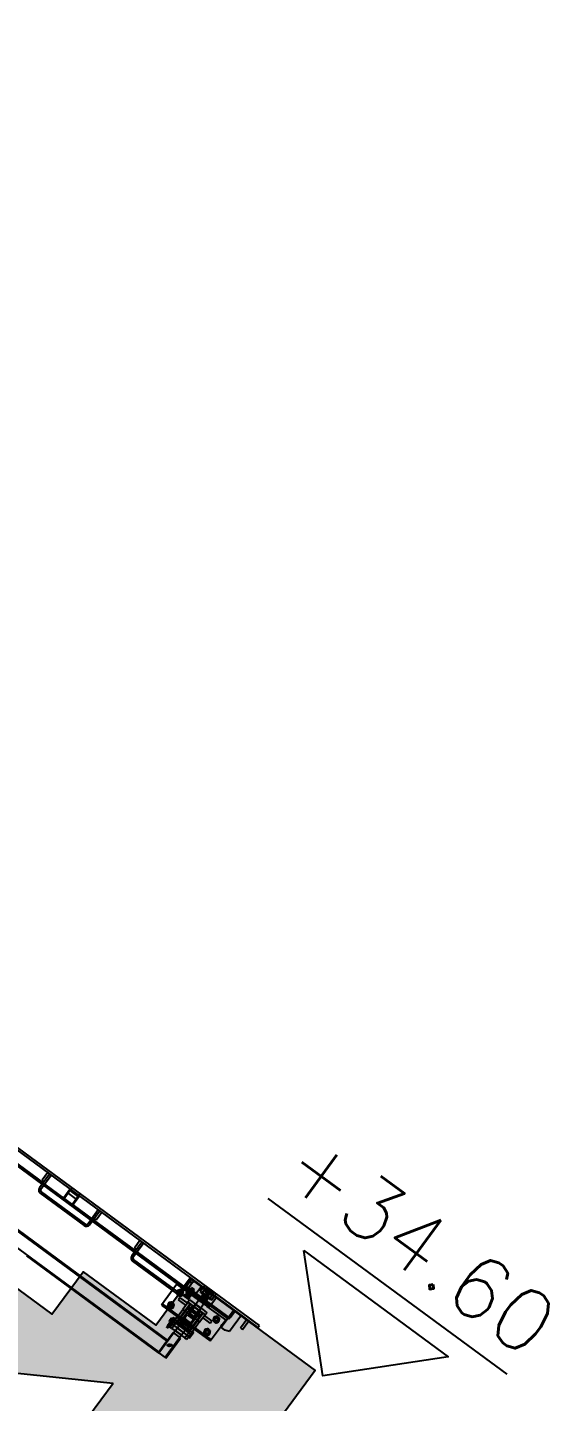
# Model space of a CAD drawing. Header units: millimetres. Extents: x 400392 to 401186, y 4543812 to 4544115.
# Drawn here: x 400767.789 to 400769.466, y 4544085.73 to 4544090.157 of the extents above; entities that cross this region are included whole.
import ezdxf
from ezdxf.enums import TextEntityAlignment as Align

# ---------------------------------------------------------------- set-up
doc = ezdxf.new("R2010")
doc.units = ezdxf.units.MM
doc.linetypes.add('CONTINU', pattern=[0])
for name, color, linetype in [('görünüş prota', 4, 'Continuous'), ('kesit prota', 1, 'Continuous'), ('kesit tarama prota', 252, 'Continuous'), ('kiris prota', 6, 'Continuous'), ('kiriş prota', 6, 'Continuous'), ('kot prota', 4, 'Continuous'), ('PRT-CST-rc_level', 6, 'Continuous'), ('PRT-CST-rc_levermark', 4, 'Continuous')]:
    doc.layers.add(name, color=color, linetype=linetype)
doc.styles.add('OLCU', font='romanstw.shx')

# ---------------------------------------------------------------- blocks, each defined once
blk = doc.blocks.new('KOTK5')
at = {"layer": 'PRT-CST-rc_levermark'}
blk.add_line((216.7, 160), (-213.3, 160), dxfattribs=at)
blk.add_lwpolyline([(130, 130), (-130, 130), (0, 0)], close=True, dxfattribs=at)
at = {"layer": 'PRT-CST-rc_level', "style": 'OLCU'}
blk.add_attdef('000.00', text='', height=90, dxfattribs=at).set_placement((0, 193.1), align=Align.CENTER)
blk = doc.blocks.new('A$C750F51A7')
at = {"layer": 'görünüş prota', "color": 253, "lineweight": -2}
for p, q in [((277.82, -61.17), (130.87, -61.17)), ((130.87, -61.97), (277.82, -61.97)), ((193.74, -61.97), (193.74, -64.97)), ((194.54, -61.97), (194.54, -67.47)), ((195.14, -61.97), (194.54, -61.97)), ((195.14, -67.47), (195.14, -61.97)), ((202.64, -65.27), (202.64, -61.97)), ((202.94, -61.97), (202.94, -65.17)), ((203.04, -61.97), (203.04, -61.17)), ((206.04, -61.97), (206.04, -61.17)), ((206.14, -65.17), (206.14, -61.97)), ((206.44, -61.97), (206.44, -65.27)), ((214.54, -61.97), (213.94, -61.97)), ((213.94, -61.97), (213.94, -67.47)), ((214.54, -67.47), (214.54, -61.97)), ((215.34, -64.97), (215.34, -61.97)), ((230.62, -61.97), (230.62, -64.97)), ((231.42, -61.97), (231.42, -67.47)), ((232.02, -61.97), (231.42, -61.97)), ((232.02, -67.47), (232.02, -61.97)), ((251.42, -61.97), (250.82, -61.97)), ((250.82, -61.97), (250.82, -67.47)), ((251.42, -67.47), (251.42, -61.97)), ((251.42, -63.47), (252.92, -61.97)), ((252.22, -62.67), (252.22, -61.97)), ((255.32, -61.97), (255.32, -65.97)), ((255.97, -61.92), (255.97, -61.12)), ((255.97, -61.92), (255.97, -63.62)), ((256.02, -61.17), (256.02, -61.97)), ((256.02, -61.97), (256.02, -63.67)), ((256.77, -61.67), (256.77, -63.47)), ((256.82, -61.72), (256.82, -63.52)), ((259.57, -61.47), (256.97, -61.47)), ((257.02, -61.52), (259.62, -61.52)), ((257.31, -61.47), (257.31, -62.47)), ((257.36, -62.52), (257.36, -61.52)), ((257.6, -62.47), (257.6, -61.47)), ((257.65, -62.52), (257.65, -61.52)), ((257.97, -62.47), (257.97, -61.47)), ((258.02, -62.52), (258.02, -61.52)), ((258.56, -62.47), (258.56, -61.47)), ((258.61, -62.52), (258.61, -61.52)), ((258.93, -62.47), (258.93, -61.47)), ((258.98, -62.52), (258.98, -61.52)), ((259.22, -62.47), (259.22, -61.47)), ((259.27, -61.52), (259.27, -62.52)), ((259.77, -61.67), (259.77, -63.47)), ((259.82, -61.72), (259.82, -63.52)), ((260.57, -61.92), (260.57, -61.12)), ((260.57, -61.92), (260.57, -63.62)), ((260.62, -61.17), (260.62, -61.97)), ((260.62, -61.97), (260.62, -63.67)), ((261.32, -61.97), (261.32, -65.37)), ((268.22, -65.37), (268.22, -61.97)), ((268.72, -64.57), (268.72, -61.97)), ((271.22, -61.97), (271.22, -68.47)), ((273.42, -61.97), (273.42, -65.47)), ((274.22, -61.97), (273.42, -61.97)), ((274.22, -65.47), (274.22, -61.97)), ((277.82, -61.97), (277.82, -61.17)), ((252.22, -65.97), (156.47, -65.97)), ((177.27, -65.47), (194.54, -65.47)), ((194.54, -64.97), (193.74, -64.97)), ((194.54, -65.47), (195.14, -65.47)), ((195.14, -65.47), (202.72, -65.47)), ((202.64, -62.22), (202.94, -62.22)), ((206.44, -62.27), (202.64, -62.27)), ((206.44, -63.27), (202.64, -63.27)), ((202.64, -63.32), (202.94, -63.32)), ((203.14, -65.77), (202.64, -65.27)), ((202.72, -65.47), (203.24, -65.47)), ((205.94, -65.77), (203.14, -65.77)), ((205.84, -65.47), (203.24, -65.47)), ((205.84, -65.47), (206.36, -65.47)), ((206.44, -65.27), (205.94, -65.77)), ((206.14, -62.22), (206.44, -62.22)), ((206.14, -63.32), (206.44, -63.32)), ((206.36, -65.47), (213.94, -65.47)), ((213.94, -65.47), (214.54, -65.47)), ((215.34, -64.97), (214.54, -64.97)), ((214.54, -65.47), (231.42, -65.47)), ((231.42, -64.97), (230.62, -64.97)), ((231.42, -65.47), (232.02, -65.47)), ((232.02, -65.47), (250.82, -65.47)), ((248.52, -66.17), (248.52, -74.57)), ((257.27, -66.17), (248.52, -66.17)), ((250.82, -65.47), (251.42, -65.47)), ((251.42, -64.97), (268.72, -64.97)), ((268.72, -65.37), (251.42, -65.37)), ((251.42, -65.47), (252.22, -65.47)), ((252.22, -64.97), (252.22, -62.67)), ((255.42, -65.17), (252.22, -65.17)), ((252.22, -65.37), (252.22, -65.17)), ((252.22, -65.97), (252.22, -65.37)), ((252.22, -65.47), (261.32, -65.47)), ((252.22, -65.97), (255.42, -65.97)), ((252.59, -66.09), (252.59, -66.64)), ((252.59, -66.22), (254.44, -66.22)), ((252.75, -65.97), (252.65, -66.02)), ((252.77, -66.09), (252.77, -66.64)), ((253.11, -64.27), (253.02, -64.36)), ((254.02, -64.36), (253.02, -64.36)), ((253.02, -66.77), (253.02, -64.36)), ((253.1, -66.01), (253.02, -65.97)), ((253.1, -65.97), (253.1, -65.17)), ((253.1, -66.01), (253.93, -66.01)), ((253.1, -66.01), (253.1, -66.72)), ((253.11, -64.27), (253.92, -64.27)), ((253.34, -66.09), (253.34, -66.64)), ((253.69, -66.09), (253.69, -66.64)), ((253.92, -64.27), (254.02, -64.36)), ((253.93, -65.97), (253.93, -65.17)), ((253.93, -66.01), (254.02, -65.97)), ((253.93, -66.01), (253.93, -66.72)), ((254.02, -66.77), (254.02, -64.36)), ((254.26, -66.09), (254.26, -66.64)), ((254.28, -65.97), (254.38, -66.02)), ((254.44, -66.09), (254.44, -66.64)), ((255.32, -65.17), (255.32, -65.97)), ((255.42, -65.37), (255.42, -65.17)), ((255.42, -65.97), (255.42, -65.37)), ((261.32, -65.97), (255.42, -65.97)), ((260.57, -63.62), (255.97, -63.62)), ((256.02, -63.67), (260.62, -63.67)), ((256.42, -63.47), (260.12, -63.47)), ((256.42, -63.47), (256.42, -63.77)), ((256.42, -63.77), (260.12, -63.77)), ((260.17, -63.52), (256.47, -63.52)), ((256.47, -63.52), (256.47, -63.82)), ((260.17, -63.82), (256.47, -63.82)), ((257.27, -64.02), (257.16, -63.62)), ((257.32, -64.07), (257.21, -63.67)), ((257.22, -63.47), (257.22, -63.77)), ((257.27, -63.48), (257.27, -64.27)), ((257.27, -63.52), (257.27, -63.82)), ((259.27, -64.02), (257.27, -64.02)), ((257.27, -64.02), (257.27, -65.92)), ((257.27, -64.66), (257.27, -65.92)), ((257.27, -65.92), (257.27, -67.87)), ((259.27, -66.17), (257.27, -66.17)), ((257.42, -64.3), (257.28, -64.29)), ((257.42, -64.63), (257.28, -64.64)), ((257.32, -63.53), (257.32, -64.32)), ((257.32, -64.07), (259.32, -64.07)), ((257.32, -64.07), (257.32, -65.97)), ((257.32, -64.71), (257.32, -65.97)), ((257.47, -64.35), (257.33, -64.34)), ((257.47, -64.68), (257.33, -64.69)), ((258.27, -63.03), (257.37, -62.52)), ((257.38, -64.35), (259.15, -64.35)), ((259.15, -64.59), (257.38, -64.59)), ((258.32, -63.08), (257.42, -62.57)), ((259.2, -64.4), (257.43, -64.4)), ((257.43, -64.64), (259.2, -64.64)), ((257.47, -64.35), (257.47, -64.58)), ((257.52, -64.4), (257.52, -64.63)), ((258.27, -63.03), (259.16, -62.52)), ((258.32, -63.08), (259.21, -62.57)), ((259.06, -64.35), (259.06, -64.58)), ((259.11, -64.3), (259.25, -64.29)), ((259.11, -64.4), (259.11, -64.63)), ((259.11, -64.63), (259.25, -64.64)), ((259.16, -64.35), (259.3, -64.34)), ((259.16, -64.68), (259.3, -64.69)), ((259.27, -63.48), (259.27, -64.27)), ((259.27, -64.02), (259.37, -63.62)), ((259.27, -64.02), (259.27, -65.92)), ((259.27, -64.66), (259.27, -65.92)), ((259.27, -65.92), (259.27, -67.87)), ((260.04, -66.17), (259.27, -66.17)), ((259.32, -63.47), (259.32, -63.77)), ((259.32, -63.53), (259.32, -64.32)), ((259.32, -64.07), (259.42, -63.67)), ((259.32, -64.07), (259.32, -65.97)), ((259.32, -64.71), (259.32, -65.97)), ((259.37, -63.52), (259.37, -63.82)), ((260.64, -66.17), (260.04, -66.17)), ((260.12, -63.47), (260.12, -63.77)), ((260.17, -63.52), (260.17, -63.82)), ((268.02, -66.17), (260.64, -66.17)), ((261.32, -65.37), (261.32, -65.97)), ((261.32, -65.47), (268.22, -65.47)), ((268.02, -68.02), (268.02, -66.17)), ((268.22, -68.97), (268.22, -65.37)), ((268.72, -64.57), (268.72, -65.37)), ((273.42, -65.47), (274.22, -65.47)), ((213.34, -68.07), (195.74, -68.07)), ((195.74, -68.67), (213.34, -68.67)), ((250.22, -68.07), (232.62, -68.07)), ((232.62, -68.67), (250.22, -68.67)), ((251.92, -69.17), (254.92, -69.17)), ((251.92, -69.17), (251.92, -69.97)), ((254.92, -69.97), (251.92, -69.97)), ((252.54, -67.33), (253.15, -67.33)), ((252.54, -67.33), (252.54, -67.83)), ((252.67, -67.91), (252.6, -67.87)), ((252.75, -66.77), (252.65, -66.71)), ((252.67, -67.91), (252.85, -67.91)), ((252.75, -66.77), (254.28, -66.77)), ((254.29, -67.27), (252.75, -67.27)), ((252.75, -67.33), (252.75, -67.27)), ((252.85, -67.91), (253.64, -67.91)), ((252.91, -67.33), (252.91, -67.83)), ((253.1, -66.72), (253.02, -66.77)), ((253.02, -66.82), (253.02, -66.77)), ((254.02, -66.82), (253.02, -66.82)), ((253.06, -66.91), (253.02, -66.82)), ((253.97, -66.91), (253.06, -66.91)), ((253.06, -67.27), (253.06, -66.91)), ((253.93, -66.72), (253.1, -66.72)), ((253.15, -67.33), (254.13, -67.33)), ((253.15, -67.33), (253.15, -67.83)), ((253.64, -67.91), (254.31, -67.91)), ((253.88, -67.33), (253.88, -67.83)), ((253.93, -66.72), (254.02, -66.77)), ((253.97, -66.91), (254.02, -66.82)), ((253.97, -67.27), (253.97, -66.91)), ((254.02, -66.82), (254.02, -66.77)), ((254.13, -67.33), (254.49, -67.33)), ((254.13, -67.33), (254.13, -67.83)), ((254.28, -66.77), (254.38, -66.71)), ((254.29, -67.33), (254.29, -67.27)), ((254.31, -67.91), (254.37, -67.91)), ((254.37, -67.91), (254.43, -67.87)), ((254.49, -67.33), (254.49, -67.83)), ((254.77, -68.67), (254.77, -67.87)), ((254.77, -67.87), (260.13, -67.87)), ((254.92, -68.67), (254.77, -68.67)), ((254.92, -68.67), (254.92, -71.67)), ((261.62, -68.67), (254.92, -68.67)), ((255.72, -69.17), (255.22, -68.67)), ((255.72, -69.17), (255.72, -71.67)), ((255.92, -71.67), (255.92, -68.67)), ((256.72, -69.87), (255.92, -69.87)), ((256.72, -70.47), (255.92, -70.47)), ((256.02, -69.86), (256.14, -69.83)), ((256.02, -70.47), (256.02, -69.86)), ((260.52, -69.95), (256.02, -69.95)), ((256.02, -70.13), (256.14, -70.12)), ((260.52, -70.14), (256.02, -70.14)), ((256.02, -70.19), (260.52, -70.19)), ((256.14, -70.21), (256.02, -70.2)), ((260.52, -70.38), (256.02, -70.38)), ((256.02, -70.47), (256.14, -70.5)), ((256.14, -70.5), (256.14, -69.83)), ((260.4, -69.83), (256.14, -69.83)), ((256.14, -70.12), (260.4, -70.12)), ((260.4, -70.21), (256.14, -70.21)), ((260.4, -70.5), (256.14, -70.5)), ((256.72, -68.67), (256.72, -71.67)), ((256.77, -68.67), (256.77, -71.67)), ((256.77, -69.87), (259.77, -69.87)), ((256.77, -70.47), (259.77, -70.47)), ((257.17, -67.97), (257.07, -67.87)), ((257.17, -67.97), (259.37, -67.97)), ((257.17, -68.67), (257.17, -67.97)), ((257.4, -68.9), (257.17, -68.67)), ((257.27, -67.87), (257.27, -71.31)), ((257.4, -68.9), (259.13, -68.9)), ((257.4, -71.67), (257.4, -68.9)), ((259.13, -68.9), (259.37, -68.67)), ((259.13, -71.67), (259.13, -68.9)), ((259.27, -67.87), (259.27, -71.31)), ((259.37, -67.97), (259.47, -67.87)), ((259.37, -68.67), (259.37, -67.97)), ((259.77, -71.67), (259.77, -68.67)), ((259.82, -71.67), (259.82, -68.67)), ((260.62, -69.87), (259.82, -69.87)), ((260.62, -70.47), (259.82, -70.47)), ((260.13, -67.87), (260.84, -67.87)), ((260.4, -70.5), (260.4, -69.83)), ((260.52, -69.86), (260.4, -69.83)), ((260.4, -70.12), (260.52, -70.13)), ((260.52, -70.2), (260.4, -70.21)), ((260.52, -70.47), (260.4, -70.5)), ((260.52, -70.47), (260.52, -69.86)), ((260.62, -68.67), (260.62, -71.67)), ((261.32, -68.67), (260.82, -69.17)), ((260.82, -71.67), (260.82, -69.17)), ((260.84, -67.87), (261.77, -67.87)), ((261.62, -71.67), (261.62, -68.67)), ((261.77, -68.67), (261.62, -68.67)), ((261.62, -69.17), (264.62, -69.17)), ((264.62, -69.97), (261.62, -69.97)), ((261.77, -68.02), (261.77, -67.87)), ((261.77, -68.62), (261.77, -68.02)), ((261.77, -68.67), (261.77, -68.62)), ((264.62, -69.97), (264.62, -69.17)), ((268.02, -68.62), (268.02, -68.02)), ((268.02, -74.57), (268.02, -68.62)), ((268.04, -68.62), (268.04, -68.02)), ((269.72, -68.97), (268.22, -68.97)), ((271.22, -68.47), (269.72, -68.97)), ((248.52, -74.12), (268.02, -74.12)), ((248.52, -74.57), (254.92, -74.57)), ((254.62, -75.17), (254.62, -78.17)), ((254.92, -75.17), (254.62, -75.17)), ((254.92, -76.67), (254.92, -71.67)), ((254.92, -71.67), (261.62, -71.67)), ((254.92, -74.57), (255.72, -74.57)), ((254.92, -74.67), (255.72, -74.67)), ((255.72, -71.67), (255.72, -76.67)), ((255.72, -74.57), (255.92, -74.57)), ((255.92, -74.67), (255.72, -74.67)), ((255.92, -75.67), (255.92, -71.67)), ((255.92, -73.92), (256.72, -73.92)), ((255.92, -73.97), (256.72, -73.97)), ((255.92, -74.57), (260.62, -74.57)), ((260.62, -74.67), (255.92, -74.67)), ((255.92, -74.97), (256.72, -74.97)), ((255.92, -75.02), (256.72, -75.02)), ((256.72, -71.67), (256.72, -75.67)), ((256.72, -73.97), (259.82, -73.97)), ((256.72, -74.97), (259.82, -74.97)), ((257.02, -72.19), (257.02, -73.19)), ((257.02, -72.19), (259.52, -72.19)), ((257.02, -73.19), (257.02, -73.79)), ((257.02, -73.69), (259.52, -73.69)), ((259.52, -73.79), (257.02, -73.79)), ((257.02, -73.97), (257.02, -73.79)), ((257.02, -74.3), (257.02, -73.97)), ((257.02, -74.3), (257.02, -74.64)), ((257.02, -74.97), (257.02, -74.64)), ((257.02, -75.24), (257.02, -74.97)), ((257.02, -75.24), (257.02, -76.84)), ((257.02, -75.24), (259.52, -75.24)), ((259.27, -71.31), (257.27, -71.31)), ((257.42, -71.47), (257.27, -71.31)), ((257.42, -71.47), (259.11, -71.47)), ((259.11, -71.47), (259.27, -71.31)), ((259.52, -73.19), (259.52, -72.19)), ((259.52, -73.79), (259.52, -73.19)), ((259.52, -73.79), (259.52, -73.97)), ((259.52, -73.97), (259.52, -74.3)), ((259.52, -74.64), (259.52, -74.3)), ((259.52, -74.64), (259.52, -74.97)), ((259.52, -74.97), (259.52, -75.24)), ((259.52, -76.84), (259.52, -75.24)), ((259.82, -75.67), (259.82, -71.67)), ((259.82, -73.92), (260.62, -73.92)), ((259.82, -73.97), (260.62, -73.97)), ((259.82, -74.97), (260.62, -74.97)), ((259.82, -75.02), (260.62, -75.02)), ((260.62, -71.67), (260.62, -75.67)), ((260.62, -74.57), (260.82, -74.57)), ((260.82, -74.67), (260.62, -74.67)), ((260.82, -76.67), (260.82, -71.67)), ((260.82, -74.57), (261.62, -74.57)), ((260.82, -74.67), (261.62, -74.67)), ((261.62, -71.67), (261.62, -76.67)), ((261.62, -74.57), (268.02, -74.57)), ((253.62, -76.04), (253.92, -75.87)), ((253.62, -76.04), (253.62, -77.29)), ((253.62, -77.29), (253.92, -77.47)), ((253.92, -77.47), (253.92, -75.87)), ((254.01, -75.87), (253.92, -75.87)), ((254.62, -77.47), (253.92, -77.47)), ((254.02, -78.06), (253.99, -78.29)), ((253.99, -78.37), (254.03, -78.12)), ((253.99, -78.33), (253.99, -78.37)), ((254.05, -78.36), (253.99, -78.37)), ((254, -75.85), (254.02, -76.14)), ((254.38, -75.73), (254.01, -75.77)), ((254.01, -75.86), (254.03, -76.21)), ((254.41, -75.87), (254.01, -75.87)), ((254.02, -76.13), (254.02, -76.23)), ((254.02, -76.13), (254.02, -76.13)), ((254.02, -77.14), (254.02, -76.19)), ((254.02, -76.23), (254.02, -77.47)), ((254.02, -77.47), (254.02, -78.07)), ((254.03, -78.06), (254.02, -78.06)), ((254.03, -76.21), (254.05, -76.13)), ((254.4, -76.17), (254.03, -76.21)), ((254.4, -78.08), (254.03, -78.12)), ((254.03, -78.12), (254.09, -79.26)), ((254.36, -78.33), (254.05, -78.36)), ((254.46, -79.22), (254.09, -79.26)), ((254.09, -79.26), (254.1, -79.28)), ((254.21, -78.18), (254.1, -78.19)), ((254.23, -75.56), (254.12, -75.57)), ((254.25, -76.03), (254.14, -76.05)), ((254.14, -77.96), (254.25, -77.95)), ((254.29, -76.33), (254.18, -76.34)), ((254.29, -78.24), (254.18, -78.25)), ((254.35, -79.32), (254.24, -79.33)), ((254.36, -78.33), (254.35, -78.29)), ((254.4, -78.08), (254.36, -78.33)), ((254.4, -76.17), (254.38, -75.83)), ((254.42, -76.09), (254.4, -76.17)), ((254.42, -76.21), (254.4, -76.26)), ((254.46, -79.22), (254.4, -78.08)), ((254.62, -75.87), (254.41, -75.87)), ((254.41, -76.21), (254.41, -76.23)), ((254.41, -76.23), (254.41, -76.23)), ((254.41, -76.23), (254.41, -77.47)), ((254.41, -77.47), (254.41, -78.15)), ((254.41, -78.15), (254.47, -79.25)), ((254.41, -78.15), (254.41, -78.15)), ((254.42, -77.14), (254.42, -76.19)), ((254.47, -79.24), (254.46, -79.22)), ((254.92, -75.82), (254.62, -75.82)), ((255.72, -75.87), (254.62, -75.87)), ((255.72, -77.47), (254.62, -77.47)), ((254.92, -77.52), (254.62, -77.52)), ((254.92, -78.17), (254.62, -78.17)), ((255.72, -75.82), (254.92, -75.82)), ((254.92, -76.67), (255.72, -76.67)), ((254.92, -78.67), (254.92, -76.67)), ((255.72, -77.52), (254.92, -77.52)), ((255.72, -78.67), (254.92, -78.67)), ((257.02, -75.87), (255.72, -75.87)), ((255.72, -76.67), (255.72, -78.67)), ((257.02, -77.47), (255.72, -77.47)), ((255.72, -78.67), (257.02, -78.67)), ((255.77, -76.04), (255.86, -76.01)), ((255.77, -76.04), (255.77, -76.55)), ((255.77, -76.12), (255.86, -76.1)), ((255.77, -76.11), (260.77, -76.11)), ((255.86, -76.16), (255.77, -76.17)), ((260.77, -76.17), (255.77, -76.17)), ((255.77, -76.21), (260.77, -76.21)), ((255.77, -76.47), (260.77, -76.47)), ((255.77, -76.55), (255.86, -76.57)), ((255.86, -76.01), (255.86, -76.57)), ((255.86, -76.01), (260.68, -76.01)), ((255.86, -76.1), (260.68, -76.1)), ((260.68, -76.16), (255.86, -76.16)), ((255.86, -76.57), (260.68, -76.57)), ((255.92, -75.67), (256.72, -75.67)), ((256.77, -82.49), (256.77, -79.49)), ((257.07, -79.49), (256.77, -79.49)), ((256.77, -82.49), (256.77, -79.49)), ((257.07, -79.49), (256.77, -79.49)), ((256.97, -87.49), (256.97, -79.49)), ((256.97, -87.49), (256.97, -79.49)), ((257.02, -75.84), (259.52, -75.84)), ((259.52, -75.87), (257.02, -75.87)), ((257.02, -76.04), (259.52, -76.04)), ((257.02, -76.54), (259.52, -76.54)), ((257.02, -79.49), (257.02, -76.84)), ((259.52, -77.47), (257.02, -77.47)), ((257.02, -77.54), (259.52, -77.54)), ((259.52, -78.49), (257.02, -78.49)), ((257.02, -78.67), (259.52, -78.67)), ((257.02, -87.49), (257.02, -79.49)), ((257.02, -87.49), (257.02, -79.49)), ((257.07, -79.49), (259.47, -79.49)), ((257.07, -79.49), (259.47, -79.49)), ((259.77, -79.49), (259.47, -79.49)), ((259.77, -79.49), (259.47, -79.49)), ((260.82, -75.87), (259.52, -75.87)), ((259.52, -76.84), (259.52, -79.49)), ((260.82, -77.47), (259.52, -77.47)), ((259.52, -78.67), (260.82, -78.67)), ((259.52, -79.49), (259.52, -87.49)), ((259.52, -79.49), (259.52, -87.49)), ((259.57, -87.49), (259.57, -79.49)), ((259.57, -87.49), (259.57, -79.49)), ((259.77, -87.49), (259.77, -79.49)), ((259.77, -87.49), (259.77, -79.49)), ((259.82, -75.67), (260.62, -75.67)), ((260.68, -76.01), (260.68, -76.57)), ((260.77, -76.04), (260.68, -76.01)), ((260.68, -76.1), (260.77, -76.12)), ((260.77, -76.17), (260.68, -76.16)), ((260.77, -76.55), (260.68, -76.57)), ((260.77, -76.04), (260.77, -76.55)), ((261.62, -75.82), (260.82, -75.82)), ((261.62, -75.87), (260.82, -75.87)), ((260.82, -78.67), (260.82, -76.67)), ((260.82, -76.67), (261.62, -76.67)), ((261.62, -77.47), (260.82, -77.47)), ((261.62, -77.52), (260.82, -77.52)), ((261.62, -78.67), (260.82, -78.67)), ((261.91, -75.42), (261.62, -75.42)), ((261.62, -76.67), (261.62, -78.67)), ((261.91, -77.92), (261.62, -77.92)), ((261.91, -75.42), (261.91, -77.92)), ((262.07, -75.58), (261.91, -75.42)), ((262.07, -77.76), (261.91, -77.92)), ((262.07, -77.76), (262.07, -75.58)), ((256.77, -82.49), (151.67, -82.49)), ((256.77, -82.79), (151.67, -82.79)), ((201.27, -82.79), (201.27, -82.49)), ((202.27, -82.79), (202.27, -82.49)), ((254.77, -82.79), (254.77, -82.49)), ((255.77, -82.79), (255.77, -82.49)), ((256.77, -82.49), (256.77, -82.79)), ((256.77, -82.49), (256.77, -82.79)), ((256.77, -87.19), (256.77, -82.79)), ((256.77, -87.19), (256.77, -82.79)), ((257.74, -83.82), (257.83, -83.93)), ((257.74, -83.82), (257.83, -83.93)), ((257.76, -83.6), (257.89, -83.5)), ((257.76, -83.6), (257.89, -83.5)), ((257.8, -83.57), (258.08, -83.93)), ((257.8, -83.57), (258.08, -83.93)), ((257.86, -83.73), (257.95, -83.83)), ((257.86, -83.73), (257.95, -83.83)), ((258.36, -83.13), (257.89, -83.5)), ((258.36, -83.13), (257.89, -83.5)), ((257.94, -83.46), (258.23, -83.82)), ((257.94, -83.46), (258.23, -83.82)), ((258.17, -83.86), (258.04, -83.96)), ((258.17, -83.86), (258.04, -83.96)), ((258.12, -83.31), (258.41, -83.68)), ((258.12, -83.31), (258.41, -83.68)), ((258.17, -83.86), (258.64, -83.49)), ((258.17, -83.86), (258.64, -83.49)), ((258.3, -83.17), (258.59, -83.53)), ((258.3, -83.17), (258.59, -83.53)), ((258.36, -83.13), (258.61, -82.93)), ((258.36, -83.13), (258.61, -82.93)), ((258.57, -82.96), (258.85, -83.32)), ((258.57, -82.96), (258.85, -83.32)), ((258.58, -83.16), (258.67, -83.26)), ((258.58, -83.16), (258.67, -83.26)), ((258.89, -83.29), (258.64, -83.49)), ((258.89, -83.29), (258.64, -83.49)), ((258.82, -82.97), (258.91, -83.07)), ((258.82, -82.97), (258.91, -83.07)), ((256.77, -87.19), (151.67, -87.19)), ((256.77, -87.49), (204.29, -87.49)), ((254.77, -87.49), (254.77, -87.19)), ((255.77, -87.49), (255.77, -87.19)), ((256.77, -87.19), (256.77, -87.49)), ((256.77, -87.19), (256.77, -87.49)), ((257.07, -87.49), (256.77, -87.49)), ((257.07, -87.49), (256.77, -87.49)), ((257.07, -87.49), (259.47, -87.49)), ((257.07, -87.49), (259.47, -87.49)), ((259.77, -87.49), (259.47, -87.49)), ((259.77, -87.49), (259.47, -87.49))]:
    blk.add_line(p, q, dxfattribs=at)
for centre, radius in [((251.02, -67.87), 0.86), ((251.02, -67.87), 0.85), ((251.02, -67.87), 0.83), ((251.02, -67.87), 0.65), ((251.02, -67.87), 0.6), ((251.02, -67.87), 0.6), ((251.02, -67.87), 0.553), ((251.02, -67.87), 0.505), ((251.02, -67.87), 0.493), ((265.52, -67.87), 0.86), ((265.52, -67.87), 0.85), ((265.52, -67.87), 0.83), ((265.52, -67.87), 0.65), ((265.52, -67.87), 0.6), ((265.52, -67.87), 0.6), ((265.52, -67.87), 0.553), ((265.52, -67.87), 0.505), ((265.52, -67.87), 0.493), ((251.02, -72.87), 0.86), ((251.02, -72.87), 0.85), ((251.02, -72.87), 0.83), ((251.02, -72.87), 0.65), ((251.02, -72.87), 0.6), ((251.02, -72.87), 0.6), ((251.02, -72.87), 0.553), ((251.02, -72.87), 0.505), ((251.02, -72.87), 0.493), ((265.52, -72.87), 0.86), ((265.52, -72.87), 0.85), ((265.52, -72.87), 0.83), ((265.52, -72.87), 0.65), ((265.52, -72.87), 0.6), ((265.52, -72.87), 0.6), ((265.52, -72.87), 0.553), ((265.52, -72.87), 0.505), ((265.52, -72.87), 0.493)]:
    blk.add_circle(centre, radius, dxfattribs=at)
for centre, radius, start, end in [((256.97, -61.67), 0.2, 90, 180), ((257.02, -61.72), 0.2, 90, 180), ((259.57, -61.67), 0.2, 0, 90), ((259.62, -61.72), 0.2, 0, 90), ((203.24, -65.17), 0.6, 180, 190.5842), ((203.24, -65.17), 0.6, 190.5842, 259.4158), ((203.24, -65.17), 0.3, 180, 270), ((203.24, -65.17), 0.6, 259.4158, 270), ((205.84, -65.17), 0.3, 270, 0), ((205.84, -65.17), 0.6, 270, 280.5842), ((205.84, -65.17), 0.6, 280.5842, 349.4158), ((205.84, -65.17), 0.6, 349.4158, 0), ((257.26, -63.48), 0.01, 0, 90), ((257.38, -64.47), 0.12, 90, 270), ((257.29, -64.27), 0.02, 180, 265), ((257.29, -64.66), 0.02, 95, 180), ((257.31, -63.53), 0.01, 0, 90), ((257.43, -64.52), 0.12, 90, 270), ((257.34, -64.32), 0.02, 180, 265), ((257.34, -64.71), 0.02, 95, 180), ((257.38, -64.47), 0.12, 270, 90), ((257.42, -64.35), 0.05, 0, 85), ((257.42, -64.58), 0.05, 275, 0), ((257.43, -64.52), 0.12, 270, 90), ((257.47, -64.4), 0.05, 0, 85), ((257.47, -64.63), 0.05, 275, 0), ((259.15, -64.47), 0.12, 90, 270), ((259.11, -64.35), 0.05, 95, 180), ((259.11, -64.58), 0.05, 180, 265), ((259.2, -64.52), 0.12, 90, 270), ((259.16, -64.4), 0.05, 95, 180), ((259.16, -64.63), 0.05, 180, 265), ((259.15, -64.47), 0.12, 270, 90), ((259.2, -64.52), 0.12, 270, 90), ((259.25, -64.27), 0.02, 275, 0), ((259.25, -64.66), 0.02, 0, 85), ((259.28, -63.48), 0.01, 90, 180), ((259.3, -64.32), 0.02, 275, 0), ((259.3, -64.71), 0.02, 0, 85), ((259.33, -63.53), 0.01, 90, 180), ((195.74, -67.47), 1.2, 180, 270), ((195.74, -67.47), 0.6, 180, 270), ((213.34, -67.47), 1.2, 270, 0), ((213.34, -67.47), 0.6, 270, 0), ((232.62, -67.47), 1.2, 180, 270), ((232.62, -67.47), 0.6, 180, 270), ((251.02, -67.87), 0.95, 144.6034, 204.6034), ((251.02, -67.87), 0.9, 125.3261, 185.3261), ((251.02, -67.87), 0.9, 185.3261, 245.3261), ((251.02, -67.87), 0.95, 204.6034, 264.6034), ((250.22, -67.47), 1.2, 270, 0), ((250.22, -67.47), 0.6, 270, 0), ((251.02, -67.87), 0.95, 84.6034, 144.6034), ((251.07, -67.92), 0.95, 229.86, 231.3274), ((251.02, -67.87), 0.9, 65.3261, 125.3261), ((251.02, -67.87), 0.9, 245.3261, 305.3261), ((251.02, -67.87), 0.95, 264.6034, 324.6034), ((251.02, -67.87), 0.95, 24.6034, 84.6034), ((251.02, -67.87), 0.9, 5.3261, 65.3261), ((251.02, -67.87), 0.9, 305.3261, 5.3261), ((251.02, -67.87), 0.95, 324.6034, 24.6034), ((251.07, -67.92), 1.5, 2.7284, 9.5998), ((265.52, -67.87), 0.95, 144.6034, 189.0847), ((265.52, -67.87), 0.95, 189.0847, 204.6034), ((265.52, -67.87), 0.9, 125.3261, 185.3261), ((265.52, -67.87), 0.9, 185.3261, 245.3261), ((265.52, -67.87), 0.95, 204.6034, 232.1364), ((265.52, -67.87), 0.95, 84.6034, 144.6034), ((265.52, -67.87), 0.95, 232.1364, 264.6034), ((265.52, -67.87), 0.9, 65.3261, 125.3261), ((265.52, -67.87), 0.9, 245.3261, 305.3261), ((265.52, -67.87), 0.95, 264.6034, 307.8636), ((265.52, -67.87), 0.95, 24.6034, 84.6034), ((265.52, -67.87), 0.9, 5.3261, 65.3261), ((265.52, -67.87), 0.9, 305.3261, 5.3261), ((265.52, -67.87), 0.95, 307.8636, 324.6034), ((265.52, -67.87), 0.95, 324.6034, 350.9153), ((265.52, -67.87), 0.95, 350.9153, 24.6034), ((251.02, -72.87), 0.95, 144.6034, 204.6034), ((251.02, -72.87), 0.9, 125.3261, 185.3261), ((251.02, -72.87), 0.9, 185.3261, 245.3261), ((251.02, -72.87), 0.95, 204.6034, 264.6034), ((251.02, -72.87), 0.95, 84.6034, 144.6034), ((251.02, -72.87), 0.9, 65.3261, 125.3261), ((251.02, -72.87), 0.9, 245.3261, 305.3261), ((251.02, -72.87), 0.95, 264.6034, 324.6034), ((251.02, -72.87), 0.95, 24.6034, 84.6034), ((251.02, -72.87), 0.9, 5.3261, 65.3261), ((251.02, -72.87), 0.9, 305.3261, 5.3261), ((251.02, -72.87), 0.95, 324.6034, 24.6034), ((265.52, -72.87), 0.95, 144.6034, 204.6034), ((265.52, -72.87), 0.9, 125.3261, 185.3261), ((265.52, -72.87), 0.9, 185.3261, 245.3261), ((265.52, -72.87), 0.95, 204.6034, 264.6034), ((265.52, -72.87), 0.95, 84.6034, 144.6034), ((265.52, -72.87), 0.9, 65.3261, 125.3261), ((265.52, -72.87), 0.9, 245.3261, 305.3261), ((265.52, -72.87), 0.95, 264.6034, 324.6034), ((265.52, -72.87), 0.95, 24.6034, 84.6034), ((265.52, -72.87), 0.9, 5.3261, 65.3261), ((265.52, -72.87), 0.9, 305.3261, 5.3261), ((265.52, -72.87), 0.95, 324.6034, 24.6034), ((257.99, -83.63), 0.161, 128.2822, 218.2822), ((257.99, -83.63), 0.161, 128.2822, 218.2822), ((258.07, -83.73), 0.161, 218.2822, 308.2822), ((258.07, -83.73), 0.161, 218.2822, 308.2822), ((258.17, -83.48), 0.161, 128.2822, 218.2822), ((258.17, -83.48), 0.161, 128.2822, 218.2822), ((258.27, -83.49), 0.25, 151.3561, 285.2083), ((258.27, -83.49), 0.25, 151.3561, 285.2083), ((258.27, -83.49), 0.25, 105.2083, 151.3561), ((258.27, -83.49), 0.25, 105.2083, 151.3561), ((258.25, -83.59), 0.161, 218.2822, 308.2822), ((258.25, -83.59), 0.161, 218.2822, 308.2822), ((258.28, -83.4), 0.161, 38.2822, 128.2822), ((258.28, -83.4), 0.161, 38.2822, 128.2822), ((258.27, -83.49), 0.25, 331.3561, 105.2083), ((258.27, -83.49), 0.25, 331.3561, 105.2083), ((258.27, -83.49), 0.25, 285.2083, 331.3561), ((258.27, -83.49), 0.25, 285.2083, 331.3561), ((258.46, -83.26), 0.161, 38.2822, 128.2822), ((258.46, -83.26), 0.161, 38.2822, 128.2822), ((258.36, -83.51), 0.161, 308.2822, 38.2822), ((258.36, -83.51), 0.161, 308.2822, 38.2822), ((258.54, -83.36), 0.161, 308.2822, 38.2822), ((258.54, -83.36), 0.161, 308.2822, 38.2822)]:
    blk.add_arc(centre, radius, start, end, dxfattribs=at)
at = {"layer": 'görünüş prota', "color": 253, "lineweight": -2, "extrusion": (0, 0, -1)}
for centre, major_axis, ratio, start_param, end_param in [((254.11, -78.32), (-0.128, 0.021), 0.960899, 6.006374, 6.283185), ((254.11, -78.32), (-0.128, 0.021), 0.960899, 0, 1.293985), ((254.03, -75.95), (0.019, -0.184), 0.075673, 2.060566, 6.091659), ((254.15, -76.13), (0.129, 0.004), 0.64865, 3.119714, 4.607237), ((254.15, -76.13), (0.129, 0.004), 0.64865, 3.036441, 3.119714), ((254.15, -78.07), (0.129, -0.011), 0.910572, 3.066702, 4.510468), ((254.15, -78.07), (0.129, -0.011), 0.910572, 2.939672, 3.066702), ((254.17, -76.22), (0.127, -0.027), 0.950989, 1.244258, 2.815055), ((254.17, -78.16), (0.129, 0.003), 0.692133, 1.46237, 3.033166), ((254.23, -79.27), (-0.129, -0.007), 0.536951, 4.622567, 6.193363), ((254.22, -78.3), (0.128, -0.021), 0.960899, 4.435578, 6.006374), ((254.26, -76.12), (-0.129, -0.004), 0.64865, 1.465644, 3.036441), ((254.26, -78.06), (-0.129, 0.011), 0.910572, 1.368875, 2.939672), ((254.28, -76.21), (-0.127, 0.027), 0.950989, 3.3411, 4.385851), ((254.28, -78.15), (-0.129, -0.003), 0.692133, 3.160197, 4.603962), ((254.34, -79.25), (0.129, 0.007), 0.536951, 0, 1.480974), ((254.4, -75.91), (-0.019, 0.184), 0.075673, 5.202159, 9.233252), ((254.28, -76.21), (-0.127, 0.027), 0.950989, 2.815055, 3.3411), ((254.28, -78.15), (-0.129, -0.003), 0.692133, 3.033166, 3.160197), ((254.34, -79.25), (0.129, 0.007), 0.536951, 6.193363, 6.283185), ((257.86, -83.73), (-0.1, 0.126), 0.933813, 4.712389, 6.283185), ((257.86, -83.73), (-0.1, 0.126), 0.933813, 4.712389, 6.283185), ((257.95, -83.84), (0.1, -0.126), 0.933813, 0, 1.570796), ((257.95, -83.84), (0.1, -0.126), 0.933813, 0, 1.570796), ((258.71, -83.06), (-0.1, 0.126), 0.933813, 0, 1.570796), ((258.71, -83.06), (-0.1, 0.126), 0.933813, 0, 1.570796), ((258.79, -83.17), (0.1, -0.126), 0.933813, 4.712389, 6.283185), ((258.79, -83.17), (0.1, -0.126), 0.933813, 4.712389, 6.283185)]:
    blk.add_ellipse(centre, major_axis=major_axis, ratio=ratio, start_param=start_param, end_param=end_param, dxfattribs=at)
at = {"layer": 'görünüş prota', "color": 253, "lineweight": -2}
for points, weights in [([(252.77, -66.09), (252.68, -65.95), (252.59, -66.09)], [1, 1.15470053838, 1]), ([(252.59, -66.09), (252.96, -65.95), (253.34, -66.09)], [1, 1.15470053838, 1]), ([(253.69, -66.09), (253.23, -65.95), (252.77, -66.09)], [1, 1.15470053838, 1]), ([(253.34, -66.09), (253.8, -65.95), (254.26, -66.09)], [1, 1.15470053838, 1]), ([(254.44, -66.09), (254.07, -65.95), (253.69, -66.09)], [1, 1.15470053838, 1]), ([(254.26, -66.09), (254.33, -65.99), (254.38, -66.02)], [1, 1.10364788492, 1.06840958158]), ([(254.38, -66.02), (254.41, -66.04), (254.44, -66.09)], [1.06840958158, 1.05105265346, 1]), ([(257.31, -62.47), (257.46, -62.61), (257.6, -62.47)], [1, 1.15470053838, 1]), ([(257.97, -62.47), (257.64, -62.61), (257.31, -62.47)], [1, 1.15470053838, 1]), ([(257.36, -62.52), (257.51, -62.66), (257.65, -62.52)], [1, 1.15470053838, 1]), ([(258.02, -62.52), (257.69, -62.66), (257.36, -62.52)], [1, 1.15470053838, 1]), ([(257.6, -62.47), (258.08, -62.61), (258.56, -62.47)], [1, 1.15470053838, 1]), ([(257.65, -62.52), (258.13, -62.66), (258.61, -62.52)], [1, 1.15470053838, 1]), ([(258.93, -62.47), (258.45, -62.61), (257.97, -62.47)], [1, 1.15470053838, 1]), ([(258.98, -62.52), (258.5, -62.66), (258.02, -62.52)], [1, 1.15470053838, 1]), ([(258.56, -62.47), (258.89, -62.61), (259.22, -62.47)], [1, 1.15470053838, 1]), ([(258.61, -62.52), (258.94, -62.66), (259.27, -62.52)], [1, 1.15470053838, 1]), ([(259.22, -62.47), (259.08, -62.61), (258.93, -62.47)], [1, 1.15470053838, 1]), ([(259.27, -62.52), (259.13, -62.66), (258.98, -62.52)], [1, 1.15470053838, 1]), ([(250.24, -67.32), (250.09, -67.52), (249.92, -67.76)], [1, 1.0379548493, 1]), ([(249.92, -67.76), (250.05, -68.03), (250.15, -68.26)], [1, 1.0379548493, 1]), ([(250.92, -66.83), (250.5, -67.13), (250.07, -67.43)], [1, 1.15470053838, 1]), ([(250.07, -67.43), (250.12, -67.95), (250.17, -68.47)], [1, 1.15470053838, 1]), ([(250.15, -68.26), (250.26, -68.49), (250.38, -68.76)], [1, 1.0379548493, 1]), ([(250.17, -68.47), (250.64, -68.68), (251.11, -68.9)], [1, 1.15470053838, 1]), ([(250.56, -66.87), (250.39, -67.11), (250.24, -67.32)], [1, 1.0379548493, 1]), ([(250.38, -68.76), (250.67, -68.79), (250.93, -68.81)], [1, 1.0379548493, 1]), ([(250.47, -68.66), (250.46, -68.65), (250.45, -68.64)], [1, 1.00176893285, 1.00337297909]), ([(251.1, -66.92), (250.85, -66.9), (250.56, -66.87)], [1, 1.0379548493, 1]), ([(251.86, -67.26), (251.39, -67.05), (250.92, -66.83)], [1, 1.15470053838, 1]), ([(250.93, -68.81), (251.18, -68.84), (251.47, -68.86)], [1, 1.0379548493, 1]), ([(251.65, -66.97), (251.36, -66.94), (251.1, -66.92)], [1, 1.0379548493, 1]), ([(251.11, -68.9), (251.54, -68.6), (251.96, -68.3)], [1, 1.15470053838, 1]), ([(251.47, -68.86), (251.64, -68.62), (251.79, -68.42)], [1, 1.0379548493, 1]), ([(251.88, -67.47), (251.77, -67.24), (251.65, -66.97)], [1, 1.0379548493, 1]), ([(251.79, -68.42), (251.94, -68.21), (252.11, -67.97)], [1, 1.0379548493, 1]), ([(251.96, -68.3), (251.91, -67.78), (251.86, -67.26)], [1, 1.15470053838, 1]), ([(252.11, -67.97), (251.99, -67.7), (251.88, -67.47)], [1, 1.0379548493, 1]), ([(252.54, -67.83), (252.71, -67.91), (252.85, -67.91)], [1, 1.0379548493, 1]), ([(252.6, -67.87), (252.57, -67.85), (252.54, -67.83)], [1.01579483126, 1.01120584655, 1]), ([(252.59, -66.64), (252.68, -66.78), (252.77, -66.64)], [1, 1.15470053838, 1]), ([(253.34, -66.64), (252.96, -66.78), (252.59, -66.64)], [1, 1.15470053838, 1]), ([(252.73, -67.91), (252.67, -67.91), (252.6, -67.87)], [1, 1.02674900276, 1.01579483126]), ([(252.91, -67.83), (252.81, -67.91), (252.73, -67.91)], [1, 1.0379548493, 1]), ([(252.77, -66.64), (253.23, -66.78), (253.69, -66.64)], [1, 1.15470053838, 1]), ([(252.85, -67.91), (252.99, -67.91), (253.15, -67.83)], [1, 1.0379548493, 1]), ([(253.39, -67.91), (253.17, -67.91), (252.91, -67.83)], [1, 1.0379548493, 1]), ([(253.15, -67.83), (253.41, -67.91), (253.64, -67.91)], [1, 1.0379548493, 1]), ([(254.26, -66.64), (253.8, -66.78), (253.34, -66.64)], [1, 1.15470053838, 1]), ([(253.88, -67.83), (253.62, -67.91), (253.39, -67.91)], [1, 1.0379548493, 1]), ([(253.64, -67.91), (253.86, -67.91), (254.13, -67.83)], [1, 1.0379548493, 1]), ([(253.69, -66.64), (254.07, -66.78), (254.44, -66.64)], [1, 1.15470053838, 1]), ([(254.18, -67.91), (254.04, -67.91), (253.88, -67.83)], [1, 1.0379548493, 1]), ([(254.13, -67.83), (254.22, -67.91), (254.31, -67.91)], [1, 1.0379548493, 1]), ([(254.49, -67.83), (254.32, -67.91), (254.18, -67.91)], [1, 1.0379548493, 1]), ([(254.38, -66.71), (254.33, -66.74), (254.26, -66.64)], [1.06840958158, 1.10364788492, 1]), ([(254.31, -67.91), (254.39, -67.91), (254.49, -67.83)], [1, 1.0379548493, 1]), ([(254.44, -66.64), (254.41, -66.69), (254.38, -66.71)], [1, 1.05105265346, 1.06840958158]), ([(264.74, -67.32), (264.59, -67.52), (264.42, -67.76)], [1, 1.0379548493, 1]), ([(264.42, -67.76), (264.48, -67.9), (264.54, -68.02)], [1, 1.01856730163, 1.01896856144]), ([(264.54, -68.02), (264.6, -68.14), (264.65, -68.26)], [1.01896856144, 1.01938754767, 1]), ([(265.42, -66.83), (265, -67.13), (264.57, -67.43)], [1, 1.15470053838, 1]), ([(264.57, -67.43), (264.62, -67.95), (264.67, -68.47)], [1, 1.15470053838, 1]), ([(264.65, -68.26), (264.73, -68.43), (264.81, -68.62)], [1, 1.02765869837, 1.01500615274]), ([(264.67, -68.47), (265.14, -68.68), (265.61, -68.9)], [1, 1.15470053838, 1]), ([(265.06, -66.87), (264.89, -67.11), (264.74, -67.32)], [1, 1.0379548493, 1]), ([(264.81, -68.62), (264.85, -68.68), (264.88, -68.76)], [1.01500615274, 1.01029615093, 1]), ([(264.88, -68.76), (265.17, -68.79), (265.43, -68.81)], [1, 1.0379548493, 1]), ([(265.6, -66.92), (265.35, -66.9), (265.06, -66.87)], [1, 1.0379548493, 1]), ([(266.36, -67.26), (265.89, -67.05), (265.42, -66.83)], [1, 1.15470053838, 1]), ([(265.43, -68.81), (265.68, -68.84), (265.97, -68.86)], [1, 1.0379548493, 1]), ([(266.15, -66.97), (265.86, -66.94), (265.6, -66.92)], [1, 1.0379548493, 1]), ([(265.61, -68.9), (266.04, -68.6), (266.46, -68.3)], [1, 1.15470053838, 1]), ([(265.97, -68.86), (266.07, -68.73), (266.15, -68.62)], [1, 1.02033439741, 1.01888039489]), ([(266.38, -67.47), (266.27, -67.24), (266.15, -66.97)], [1, 1.0379548493, 1]), ([(266.15, -68.62), (266.22, -68.51), (266.29, -68.42)], [1.01888039489, 1.0176204519, 1]), ([(266.29, -68.42), (266.42, -68.23), (266.57, -68.02)], [1, 1.03432262918, 1.0065692446]), ([(266.46, -68.3), (266.41, -67.78), (266.36, -67.26)], [1, 1.15470053838, 1]), ([(266.61, -67.97), (266.49, -67.7), (266.38, -67.47)], [1, 1.0379548493, 1]), ([(266.57, -68.02), (266.59, -67.99), (266.61, -67.97)], [1.0065692446, 1.00363222013, 1]), ([(250.24, -72.32), (250.09, -72.52), (249.92, -72.76)], [1, 1.0379548493, 1]), ([(249.92, -72.76), (250.05, -73.03), (250.15, -73.26)], [1, 1.0379548493, 1]), ([(250.92, -71.83), (250.5, -72.13), (250.07, -72.43)], [1, 1.15470053838, 1]), ([(250.07, -72.43), (250.12, -72.95), (250.17, -73.47)], [1, 1.15470053838, 1]), ([(250.15, -73.26), (250.26, -73.49), (250.38, -73.76)], [1, 1.0379548493, 1]), ([(250.17, -73.47), (250.64, -73.68), (251.11, -73.9)], [1, 1.15470053838, 1]), ([(250.56, -71.87), (250.39, -72.11), (250.24, -72.32)], [1, 1.0379548493, 1]), ([(250.38, -73.76), (250.67, -73.79), (250.93, -73.81)], [1, 1.0379548493, 1]), ([(251.1, -71.92), (250.85, -71.9), (250.56, -71.87)], [1, 1.0379548493, 1]), ([(251.86, -72.26), (251.39, -72.05), (250.92, -71.83)], [1, 1.15470053838, 1]), ([(250.93, -73.81), (251.18, -73.84), (251.47, -73.86)], [1, 1.0379548493, 1]), ([(251.65, -71.97), (251.36, -71.94), (251.1, -71.92)], [1, 1.0379548493, 1]), ([(251.11, -73.9), (251.54, -73.6), (251.96, -73.3)], [1, 1.15470053838, 1]), ([(251.47, -73.86), (251.64, -73.62), (251.79, -73.42)], [1, 1.0379548493, 1]), ([(251.88, -72.47), (251.77, -72.24), (251.65, -71.97)], [1, 1.0379548493, 1]), ([(251.79, -73.42), (251.94, -73.21), (252.11, -72.97)], [1, 1.0379548493, 1]), ([(251.96, -73.3), (251.91, -72.78), (251.86, -72.26)], [1, 1.15470053838, 1]), ([(252.11, -72.97), (251.99, -72.7), (251.88, -72.47)], [1, 1.0379548493, 1]), ([(264.74, -72.32), (264.59, -72.52), (264.42, -72.76)], [1, 1.0379548493, 1]), ([(264.42, -72.76), (264.55, -73.03), (264.65, -73.26)], [1, 1.0379548493, 1]), ([(265.42, -71.83), (265, -72.13), (264.57, -72.43)], [1, 1.15470053838, 1]), ([(264.57, -72.43), (264.62, -72.95), (264.67, -73.47)], [1, 1.15470053838, 1]), ([(264.65, -73.26), (264.76, -73.49), (264.88, -73.76)], [1, 1.0379548493, 1]), ([(264.67, -73.47), (265.14, -73.68), (265.61, -73.9)], [1, 1.15470053838, 1]), ([(265.06, -71.87), (264.89, -72.11), (264.74, -72.32)], [1, 1.0379548493, 1]), ([(264.88, -73.76), (265.17, -73.79), (265.43, -73.81)], [1, 1.0379548493, 1]), ([(265.6, -71.92), (265.35, -71.9), (265.06, -71.87)], [1, 1.0379548493, 1]), ([(266.36, -72.26), (265.89, -72.05), (265.42, -71.83)], [1, 1.15470053838, 1]), ([(265.43, -73.81), (265.68, -73.84), (265.97, -73.86)], [1, 1.0379548493, 1]), ([(266.15, -71.97), (265.86, -71.94), (265.6, -71.92)], [1, 1.0379548493, 1]), ([(265.61, -73.9), (266.04, -73.6), (266.46, -73.3)], [1, 1.15470053838, 1]), ([(265.97, -73.86), (266.14, -73.62), (266.29, -73.42)], [1, 1.0379548493, 1]), ([(266.38, -72.47), (266.27, -72.24), (266.15, -71.97)], [1, 1.0379548493, 1]), ([(266.29, -73.42), (266.44, -73.21), (266.61, -72.97)], [1, 1.0379548493, 1]), ([(266.46, -73.3), (266.41, -72.78), (266.36, -72.26)], [1, 1.15470053838, 1]), ([(266.61, -72.97), (266.49, -72.7), (266.38, -72.47)], [1, 1.0379548493, 1])]:
    blk.add_rational_spline(points, weights, degree=2, dxfattribs=at)
for points, knots in [([(254.12, -75.57), (254.11, -75.57), (254.1, -75.57), (254.07, -75.58), (254.06, -75.59), (254.04, -75.61), (254.03, -75.62), (254.02, -75.63), (254.02, -75.64), (254.01, -75.66), (254.01, -75.66), (254.01, -75.68), (254, -75.68), (254, -75.7), (254, -75.72), (254, -75.74), (254, -75.75), (254, -75.78), (254, -75.8), (254, -75.82), (254, -75.84), (254, -75.85)], [0.93452, 0.93452, 0.93452, 0.93452, 0.958967, 0.958967, 0.985884, 0.985884, 1.020757, 1.020757, 1.069939, 1.069939, 1.135603, 1.135603, 1.236108, 1.236108, 1.464402, 1.464402, 1.692696, 1.692696, 1.92099, 1.92099, 2.07599, 2.07599, 2.07599, 2.07599]), ([(254.41, -76.23), (254.41, -76.22), (254.42, -76.2), (254.42, -76.17), (254.41, -76.15), (254.39, -76.11), (254.37, -76.09), (254.34, -76.07), (254.32, -76.06), (254.27, -76.05), (254.24, -76.04), (254.19, -76.04), (254.16, -76.05), (254.11, -76.06), (254.09, -76.07), (254.06, -76.09), (254.04, -76.11), (254.03, -76.13), (254.03, -76.14), (254.02, -76.14)], [0.2521227, 0.2521227, 0.2521227, 0.2521227, 0.3027374, 0.3027374, 0.3784165, 0.3784165, 0.4540955, 0.4540955, 0.5297852, 0.5297852, 0.6054748, 0.6054748, 0.6811645, 0.6811645, 0.7568541, 0.7568541, 0.8325332, 0.8325332, 0.8519135, 0.8519135, 0.8519135, 0.8519135]), ([(254.02, -76.14), (254.02, -76.16), (254.02, -76.17), (254.02, -76.21), (254.02, -76.23), (254.03, -76.26), (254.04, -76.27), (254.05, -76.28)], [0.8519135, 0.8519135, 0.8519135, 0.8519135, 0.9082123, 0.9082123, 0.9838913, 0.9838913, 1.0141903, 1.0141903, 1.0141903, 1.0141903]), ([(254.22, -77.29), (254.19, -77.29), (254.16, -77.29), (254.11, -77.27), (254.09, -77.26), (254.06, -77.24), (254.04, -77.22), (254.02, -77.18), (254.02, -77.16), (254.02, -77.12), (254.02, -77.1), (254.04, -77.06), (254.06, -77.04), (254.09, -77.01), (254.11, -76.99), (254.16, -76.97), (254.19, -76.97), (254.24, -76.97), (254.27, -76.97), (254.32, -76.99), (254.34, -77.01), (254.37, -77.04), (254.39, -77.06), (254.41, -77.1), (254.42, -77.12), (254.42, -77.16), (254.41, -77.18), (254.39, -77.22), (254.37, -77.24), (254.34, -77.26), (254.32, -77.27), (254.27, -77.29), (254.24, -77.29), (254.22, -77.29)], [0, 0, 0, 0, 0.07569, 0.07569, 0.151379, 0.151379, 0.227058, 0.227058, 0.302737, 0.302737, 0.378416, 0.378416, 0.454096, 0.454096, 0.529785, 0.529785, 0.605475, 0.605475, 0.681164, 0.681164, 0.756854, 0.756854, 0.832533, 0.832533, 0.908212, 0.908212, 0.983891, 0.983891, 1.05957, 1.05957, 1.13526, 1.13526, 1.21095, 1.21095, 1.21095, 1.21095]), ([(254.05, -76.28), (254.05, -76.29), (254.06, -76.3), (254.09, -76.32), (254.11, -76.34), (254.14, -76.35), (254.15, -76.35), (254.16, -76.35)], [1.0141903, 1.0141903, 1.0141903, 1.0141903, 1.0595704, 1.0595704, 1.13526, 1.13526, 1.1531479, 1.1531479, 1.1531479, 1.1531479]), ([(254.22, -76.36), (254.24, -76.36), (254.27, -76.36), (254.3, -76.34), (254.31, -76.34), (254.32, -76.33)], [0, 0, 0, 0, 0.0756896, 0.0756896, 0.1059945, 0.1059945, 0.1059945, 0.1059945]), ([(254.23, -75.56), (254.25, -75.56), (254.26, -75.56), (254.29, -75.56), (254.3, -75.57), (254.32, -75.58), (254.33, -75.59), (254.35, -75.6), (254.35, -75.61), (254.36, -75.62), (254.36, -75.63), (254.37, -75.64), (254.37, -75.65), (254.38, -75.67), (254.38, -75.68), (254.39, -75.72), (254.4, -75.76), (254.41, -75.82), (254.41, -75.84), (254.42, -75.9), (254.42, -75.93), (254.42, -75.98), (254.43, -76.01), (254.43, -76.06), (254.43, -76.08), (254.43, -76.13), (254.43, -76.15), (254.43, -76.17), (254.43, -76.18), (254.42, -76.19), (254.42, -76.2), (254.42, -76.21)], [5.348665, 5.348665, 5.348665, 5.348665, 5.373112, 5.373112, 5.400029, 5.400029, 5.434902, 5.434902, 5.484084, 5.484084, 5.549748, 5.549748, 5.650253, 5.650253, 5.944677, 5.944677, 6.422234, 6.422234, 6.765917, 6.765917, 7.099664, 7.099664, 7.433718, 7.433718, 7.778402, 7.778402, 8.180254, 8.180254, 8.269714, 8.269714, 8.359175, 8.359175, 8.359175, 8.359175]), ([(254.32, -76.33), (254.33, -76.33), (254.35, -76.32), (254.37, -76.29), (254.39, -76.27), (254.4, -76.25), (254.4, -76.24), (254.41, -76.24)], [0.1059945, 0.1059945, 0.1059945, 0.1059945, 0.1513793, 0.1513793, 0.2270584, 0.2270584, 0.2449421, 0.2449421, 0.2449421, 0.2449421])]:
    blk.add_open_spline(points, degree=3, knots=knots, dxfattribs=at)
for points in [[(254.16, -76.35), (254.18, -76.36), (254.2, -76.36), (254.22, -76.36)], [(254.41, -76.24), (254.41, -76.23), (254.41, -76.23), (254.41, -76.23)]]:
    blk.add_open_spline(points, degree=3, dxfattribs=at)
blk = doc.blocks.new('K-K Kesiti')
at = {"layer": 'kesit tarama prota'}
h = blk.add_hatch(color=256, dxfattribs=at)
h.dxf.hatch_style = 1
h.paths.add_polyline_path([(401472.2186, 4543999.3071), (401469.1106, 4543999.3071), (401469.1106, 4544002.5471), (401468.6107, 4544002.5471), (401468.6103, 4544002.3601), (401468.3203, 4544002.3601), (401468.3203, 4544002.1901), (401468.0303, 4544002.1901), (401468.0303, 4544002.0201), (401467.7403, 4544002.0201), (401467.7403, 4544001.8501), (401467.4503, 4544001.8501), (401467.4503, 4544001.6801), (401467.1603, 4544001.6801), (401467.1603, 4544001.5101), (401466.8703, 4544001.5101), (401466.8703, 4544001.3401), (401466.5803, 4544001.3401), (401466.5803, 4544001.1701), (401466.2903, 4544001.1701), (401466.2903, 4544001.0001), (401466.0003, 4544001.0001), (401466.0003, 4544000.8301), (401465.7103, 4544000.8301), (401465.7103, 4544000.6601), (401465.4203, 4544000.6601), (401465.4203, 4544000.4901), (401465.1303, 4544000.4901), (401465.1303, 4544000.3201), (401464.8403, 4544000.3201), (401464.8403, 4544000.1501), (401464.5503, 4544000.1501), (401464.5503, 4543999.9801), (401464.2603, 4543999.9801), (401464.2603, 4543999.8101), (401463.9703, 4543999.8101), (401463.9703, 4543999.6401), (401460.7399, 4543999.6401), (401460.7399, 4543999.4701), (401460.4499, 4543999.4701), (401460.4499, 4543999.3001), (401460.1599, 4543999.3001), (401460.1599, 4543999.1301), (401459.8699, 4543999.1301), (401459.8699, 4543998.9601), (401459.5799, 4543998.9601), (401459.5799, 4543998.7901), (401459.2899, 4543998.7901), (401459.2899, 4543998.6201), (401458.9999, 4543998.6201), (401458.9999, 4543998.4501), (401455.9299, 4543998.4501), (401455.9299, 4544000.7471), (401459.0658, 4544000.7471), (401461.3481, 4544002.0471), (401463.9579, 4544002.0471), (401463.9579, 4544002.5471), (401461.2122, 4544002.5471), (401458.9299, 4544001.2471), (401455.4299, 4544001.2471), (401455.4299, 4543999.3071), (401453.2252, 4543999.3071), (401453.2252, 4543998.1071), (401472.2186, 4543998.1071)])
h.paths.add_polyline_path([(401463.7978, 4543999.3071), (401468.6106, 4544002.1285), (401468.6106, 4543999.3071)], flags=16)
at = {"layer": 'kesit prota', "color": 1}
blk.add_line((401468.6106, 4543999.3071), (401468.6106, 4544002.1285), dxfattribs=at)
for points in [[(401468.0303, 4544002.1901), (401468.3203, 4544002.1901), (401468.3203, 4544002.3601), (401468.6103, 4544002.3601), (401468.6107, 4544002.5471), (401469.1106, 4544002.5471), (401469.1106, 4543999.3071)], [(401463.7978, 4543999.3071), (401468.6106, 4544002.1285)]]:
    blk.add_lwpolyline(points, dxfattribs=at)
at = {"layer": 'kiriş prota'}
blk.add_line((401468.6106, 4544002.4232), (401468.6106, 4544002.5471), dxfattribs=at)
at = {"layer": 'kiris prota', "color": 1, "xscale": 0.01, "yscale": 0.01, "zscale": 0.01}
blk.add_blockref('A$C750F51A7', (401466.1018, 4544003.1688), dxfattribs=at)
at = {"layer": 'kot prota', "linetype": 'CONTINU', "ltscale": 0.1}
ref = blk.add_blockref('KOTK5', (401469.1406, 4544002.5471), dxfattribs=dict(at, xscale=-0.002222222222222222, yscale=0.002222222222222222, zscale=0.002222222222222222, rotation=359.9999999999036))
ref.add_attrib('000.00', '+34.60', dxfattribs={"layer": 'PRT-CST-rc_level', "height": 0.2, "style": 'OLCU'}).set_placement((401469.1406, 4544002.9763), align=Align.CENTER)

msp = doc.modelspace()

# ---------------------------------------------------------------- block references
at = {"rotation": 323.6371180962271}
msp.add_blockref('K-K Kesiti', (-2616652.5094, 1122930.21436), dxfattribs=at)

doc.saveas('drawing.dxf')
